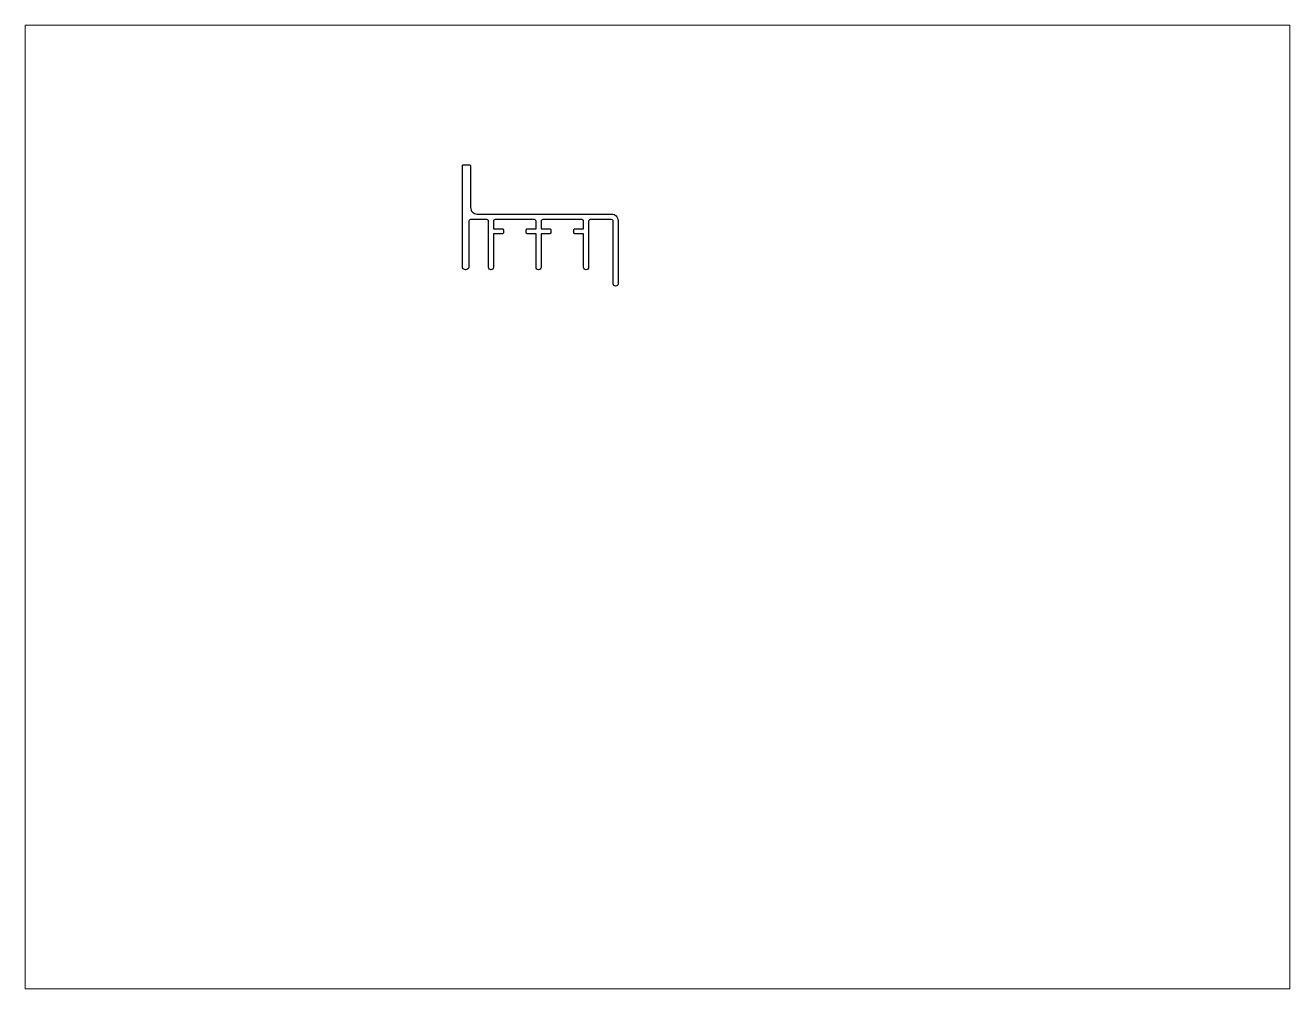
# Paper-space layout 'Layout1' of a CAD drawing. Extents: x 27 to 240, y 20 to 183.
# The model-space entities are those that its viewports show. They can reach past a viewport. Long polylines and large blocks are cut down to what shows.
import ezdxf

# ---------------------------------------------------------------- set-up
doc = ezdxf.new("R2010")
doc.units = 0
doc.header["$LTSCALE"] = 15
doc.layers.get('0').update_dxf_attribs({"linetype": 'CONTINUOUS'})

msp = doc.modelspace()

# ---------------------------------------------------------------- linework, layer by layer
msp.add_lwpolyline([(150.48, 213.96), (150.48, 214.86, -0.414214), (150.78, 215.16), (153.48, 215.16), (153.48, 217.46, 0.414214), (152.98, 217.96), (140.98, 217.96, 0.414214), (140.48, 217.46), (140.48, 215.16), (143.18, 215.16, -0.414214), (143.48, 214.86), (143.48, 213.96, -0.414214), (143.18, 213.66), (140.48, 213.66), (140.48, 203.41, -0.414214), (139.73, 202.66), (139.73, 202.66, -0.414214), (138.98, 203.41), (138.98, 217.46, 0.414214), (138.48, 217.96), (133.48, 217.96, 0.414214), (132.98, 217.46), (132.98, 203.66, -0.414214), (131.98, 202.66, -0.414214), (130.98, 203.66), (130.98, 217.66), (130.98, 234.36, -0.414214), (131.28, 234.66), (133.18, 234.66, -0.414214), (133.48, 234.36), (133.48, 221.66, 0.414214), (135.48, 219.66), (176.48, 219.66, -0.414214), (178.48, 217.66), (178.48, 198.41, -0.414214), (177.73, 197.66), (177.73, 197.66, -0.414214), (176.98, 198.41), (176.98, 217.46, 0.414214), (176.48, 217.96), (169.98, 217.96, 0.414214), (169.48, 217.46), (169.48, 203.41, -0.414214), (168.73, 202.66, -0.414214), (167.98, 203.41), (167.98, 213.66), (165.28, 213.66, -0.414214), (164.98, 213.96), (164.98, 214.86, -0.414214), (165.28, 215.16), (167.98, 215.16), (167.98, 217.46, 0.414214), (167.48, 217.96), (155.48, 217.96, 0.414214), (154.98, 217.46), (154.98, 215.16), (157.68, 215.16, -0.414214), (157.98, 214.86), (157.98, 213.96, -0.414214), (157.68, 213.66), (154.98, 213.66), (154.98, 203.41, -0.414214), (154.23, 202.66, -0.414214), (153.48, 203.41), (153.48, 213.66), (150.78, 213.66, -0.414214)], format="xyb", close=True)

psp = doc.layouts.get("Layout1")

# ---------------------------------------------------------------- viewports
at = {"layer": '0', "color": 0, "linetype": 'BYBLOCK', "ltscale": 0.05}
psp.add_viewport(center=(133.35, 101.6), size=(213.36, 162.56), view_center_point=(190.51, 130.3), view_height=293.8955, dxfattribs=at)

doc.saveas('drawing.dxf')
